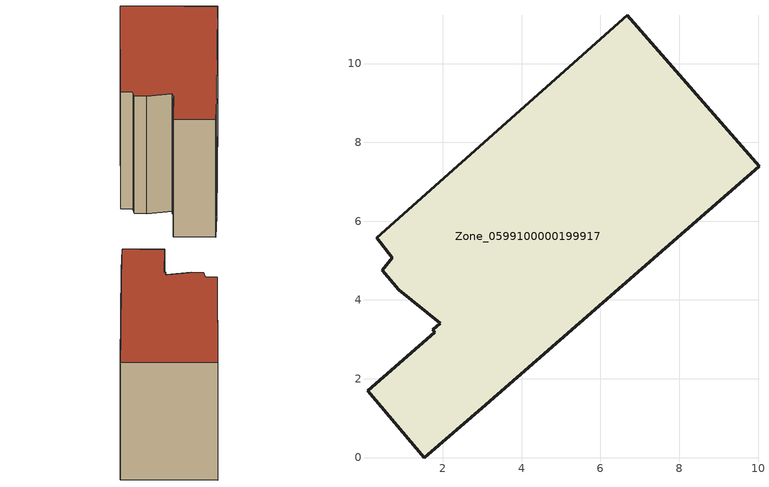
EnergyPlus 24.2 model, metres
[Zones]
Zone_0599100000199917
 floor ground (C_G): 3.09,1.34 1.53,0 0.09,1.7 1.79,3.18 1.74,3.24 1.94,3.41 0.88,4.26 0.46,4.75 0.72,5.07 0.32,5.58 6.68,11.22 10.03,7.4 z0
 wall outside (C_F): 1.53,0 3.09,1.34 10.03,7.4 6.68,11.22 0.32,5.58 0.72,5.07 0.46,4.75 0.88,4.26 1.94,3.41 1.74,3.24 1.79,3.18 0.09,1.7 1.53,0 z0:7.2
 roof outside (C_R): 1.94,3.41 1.74,3.24 1.79,3.18 0.09,1.7 1.53,0 3.09,1.34 10.03,7.4 6.68,11.22 0.32,5.58 0.72,5.07 0.46,4.75 0.88,4.26 z7.2
[BUILDING]
Pand.0599100000199917: North Axis=0; Terrain=City; Loads Convergence Tolerance Value=0.04; Temperature Convergence Tolerance Value=0.4; Solar Distribution=FullExterior; Maximum Number of Warmup Days=25; Minimum Number of Warmup Days=1
[Site:Location]
Rotterdam.The.Hague.AP_ZH_NLD Design_Conditions: Latitude=51.96; Longitude=4.45; Time Zone=1; Elevation=-4.5
[SITE:GROUNDTEMPERATURE:BUILDINGSURFACE]
18, 18, 18, 18, 18, 18, 18, 18, 18, 18, 18, 18
[MATERIAL] Thermal Absorptance=0.9; Solar Absorptance=0.7; Visible Absorptance=0.7
Name | Roughness | Thickness | Conductivity | Density | Specific Heat
G.TI.1946 | MediumSmooth | 0.15 | 1 | 540 | 1210
F.TI.1946 | Rough | 0.3 | 0.857143 | 1920 | 840
R.TI.1946 | MediumRough | 0.2 | 0.1 | 1500 | 1000
[CONSTRUCTION]
C_G: G.TI.1946
C_F: F.TI.1946
C_R: R.TI.1946
[ZONE]
Zone_0599100000199917: Type=1; Multiplier=1; Ceiling Height=Autocalculate; Volume=Autocalculate; Floor Area=autocalculate; Part of Total Floor Area=Yes
[ZONEINFILTRATION:DESIGNFLOWRATE]
Infil_Zone_0599100000199917: Zone or ZoneList or Space or SpaceList=Zone_0599100000199917; Schedule=AlwaysOn; Design Flow Rate Calculation Method=Flow/Area; Flow Rate per Floor Area=0.003; Constant Term Coefficient=1; Temperature Term Coefficient=0; Velocity Term Coefficient=0; Velocity Squared Term Coefficient=0
[HVACTEMPLATE:ZONE:IDEALLOADSAIRSYSTEM]
Zone_0599100000199917: Maximum Heating Supply Air Temperature=50; Minimum Cooling Supply Air Temperature=13; Maximum Heating Supply Air Humidity Ratio=0.0156; Minimum Cooling Supply Air Humidity Ratio=0.0077; Heating Limit=NoLimit; Cooling Limit=NoLimit; Dehumidification Control Type=ConstantSensibleHeatRatio; Cooling Sensible Heat Ratio=0.7; Dehumidification Setpoint=60; Humidification Control Type=None; Humidification Setpoint=30; Outdoor Air Method=None; Outdoor Air Flow Rate per Person=0.00944; Outdoor Air Flow Rate per Zone Floor Area=0; Outdoor Air Flow Rate per Zone=0; Demand Controlled Ventilation Type=None; Outdoor Air Economizer Type=NoEconomizer; Heat Recovery Type=None; Sensible Heat Recovery Effectiveness=0.7; Latent Heat Recovery Effectiveness=0.65
[ZONECONTROL:THERMOSTAT]
ThermostatControl_Zone_0599100000199917: Zone or ZoneList=Zone_0599100000199917; Control Type Schedule=DualSetpointControlType; Control 1=Thermostat_Zone_0599100000199917; Temperature Difference Between Cutout And Setpoint=0
[THERMOSTATSETPOINT:DUALSETPOINT]
Thermostat_Zone_0599100000199917: Heating Setpoint Temperature Schedule=HeatingSetpoint_Zone_0599100000199917; Cooling Setpoint Temperature Schedule=CoolingSetpoint_Zone_0599100000199917
[SCHEDULE:COMPACT]
HeatingSetpoint_Zone_0599100000199917: Through: 12/31, For: AllDays, Until: 24:00, 21
CoolingSetpoint_Zone_0599100000199917: Through: 12/31, For: AllDays, Until: 24:00, 24
DualSetpointControlType: Through: 12/31, For: AllDays, Until: 24:00, 4
AlwaysOn: Through: 12/31, For: AllDays, Until: 24:00, 1
